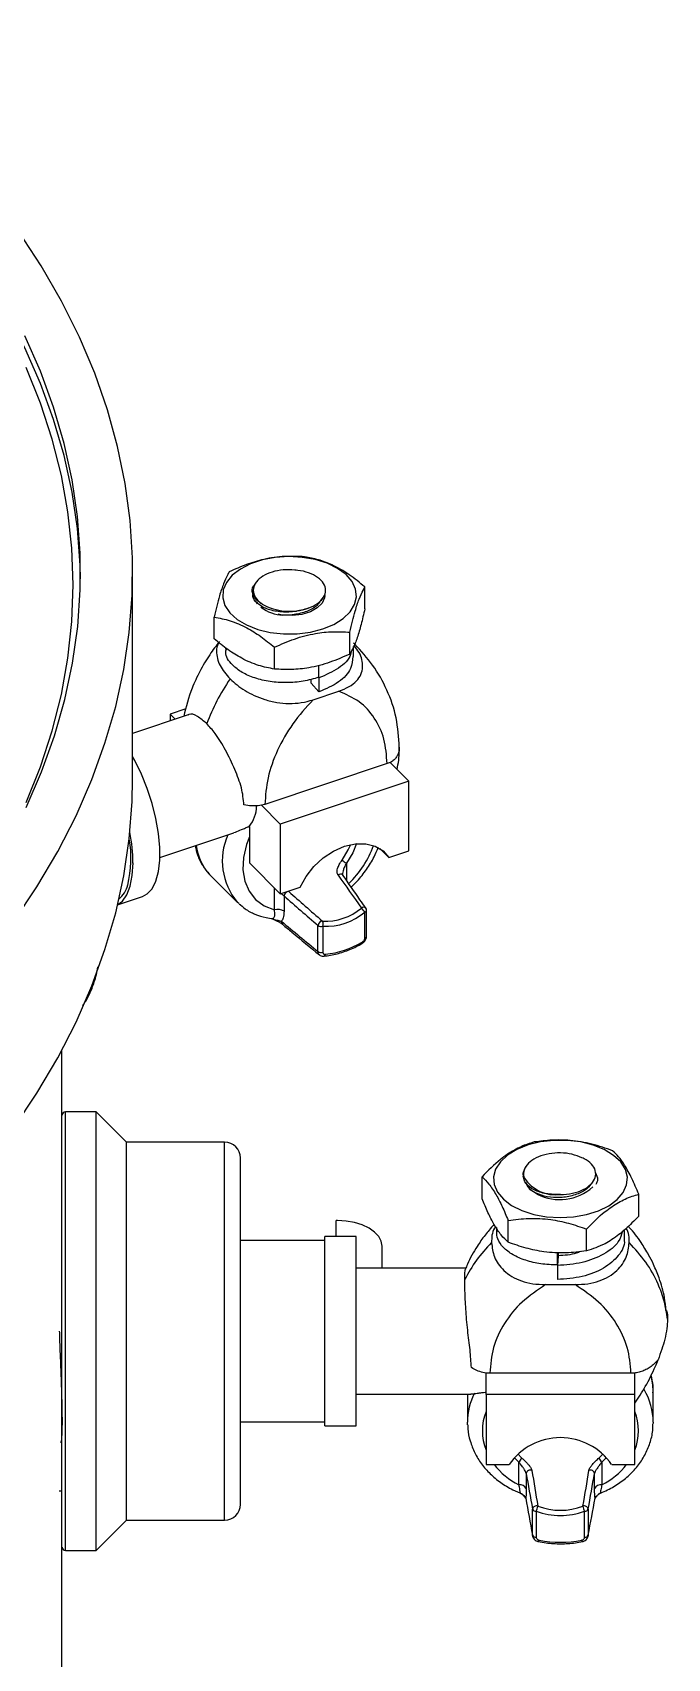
# Model space of a CAD drawing. Header units: millimetres. Extents: x 0 to 6631, y 0 to 4689.
# Drawn here: x 4763.7 to 4849.2, y 2030.3 to 2249.2 of the extents above; entities that cross this region are included whole.
import ezdxf

# ---------------------------------------------------------------- set-up
doc = ezdxf.new("R2010")
doc.units = ezdxf.units.MM
doc.header["$LTSCALE"] = 13
doc.layers.add('几何体', color=7, linetype='Continuous')

msp = doc.modelspace()

# ---------------------------------------------------------------- linework, layer by layer
at = {"layer": '几何体'}
for p, q in [((4777.17, 2148.7), (4777.17, 2176.46)), ((4793.3, 2174), (4793.3, 2173.67)), ((4793.75, 2175.12), (4793.58, 2174.87)), ((4808.45, 2171.61), (4808.45, 2174.55)), ((4788.16, 2167.56), (4788.16, 2170.49)), ((4796.27, 2163.5), (4796.27, 2166.43)), ((4806.42, 2165.52), (4806.42, 2168.46)), ((4807.09, 2166.83), (4806.92, 2166.97)), ((4806.92, 2165.19), (4806.92, 2166.55)), ((4789.69, 2166.36), (4789.69, 2166.17)), ((4801.2, 2161.61), (4801.2, 2162.13)), ((4802.19, 2162.37), (4802.25, 2162.3)), ((4802.25, 2162.39), (4802.25, 2164.03)), ((4802.25, 2162.3), (4802.25, 2160.43)), ((4802.25, 2160.43), (4801.2, 2161.61)), ((4801.48, 2159.37), (4804.93, 2160.52)), ((4784.35, 2158.14), (4782.24, 2157.44)), ((4784.65, 2157.33), (4777.17, 2154.84)), ((4782.24, 2157.44), (4782.24, 2156.53)), ((4782.24, 2157.44), (4782.92, 2156.76)), ((4813.07, 2152.51), (4813.07, 2152.95)), ((4811.43, 2150.77), (4794.98, 2145.28)), ((4811.84, 2150.94), (4811.43, 2150.77)), ((4814.36, 2148.41), (4811.84, 2150.94)), ((4814.36, 2148.41), (4797.04, 2142.64)), ((4814.36, 2139.02), (4814.36, 2148.41)), ((4794.98, 2145.28), (4794.52, 2145.16)), ((4797.04, 2142.64), (4794.52, 2145.16)), ((4792.89, 2142.32), (4792.89, 2137.4)), ((4797.04, 2142.64), (4797.04, 2133.25)), ((4780.86, 2138.15), (4790.79, 2141.46)), ((4790.78, 2141.49), (4791.02, 2141.55)), ((4811.68, 2138.13), (4810.46, 2139.35)), ((4811.68, 2138.13), (4814.36, 2139.02)), ((4797.04, 2133.25), (4792.89, 2137.4)), ((4805.95, 2137.37), (4805.95, 2135.11)), ((4787.66, 2135.71), (4791.26, 2132.11)), ((4796.26, 2131.08), (4796.26, 2134.03)), ((4797.04, 2133.25), (4799.73, 2134.14)), ((4775.16, 2131.77), (4778.52, 2132.89)), ((4791.46, 2131.93), (4791.26, 2132.11)), ((4797.56, 2132.95), (4797.56, 2130.92)), ((4795.84, 2129.93), (4795.85, 2129.94)), ((4808.42, 2127.27), (4808.42, 2130.78)), ((4808.67, 2127.52), (4808.67, 2131.03)), ((4802.13, 2125.47), (4802.13, 2128.98)), ((4802.79, 2128.9), (4802.79, 2125.4)), ((4767.67, 2098.11), (4767.67, 2112.25)), ((4772.28, 2103.9), (4768.16, 2103.9)), ((4768.16, 2049.68), (4768.16, 2103.9)), ((4776.35, 2099.82), (4772.28, 2103.9)), ((4772.28, 2049.68), (4772.28, 2103.9)), ((4789.56, 2099.82), (4776.35, 2099.82)), ((4776.35, 2053.09), (4776.35, 2099.82)), ((4789.56, 2053.09), (4789.56, 2099.82)), ((4767.67, 2050.06), (4767.67, 2098.11)), ((4791.68, 2054.87), (4791.68, 2097.7)), ((4830.13, 2096.61), (4830.04, 2096.47)), ((4824.21, 2092.22), (4824.21, 2095.16)), ((4829.76, 2095.69), (4829.76, 2095.26)), ((4838.99, 2094.27), (4839.17, 2094.53)), ((4845.3, 2089.88), (4845.3, 2092.81)), ((4804.56, 2087.14), (4804.56, 2089.27)), ((4804.76, 2089.27), (4804.56, 2089.27)), ((4826.14, 2088.32), (4826.14, 2087.79)), ((4827.72, 2086.36), (4827.72, 2089.3)), ((4838.27, 2085.19), (4838.27, 2088.13)), ((4843.37, 2086.82), (4843.37, 2088.05)), ((4803.06, 2086.59), (4791.68, 2086.59)), ((4807.26, 2087.14), (4803.06, 2087.14)), ((4803.06, 2067.03), (4803.06, 2087.14)), ((4807.26, 2061.64), (4807.26, 2087.14)), ((4810.76, 2082.89), (4810.76, 2085.81)), ((4834.35, 2083.3), (4834.35, 2084.99)), ((4834.46, 2084.63), (4834.35, 2083.3)), ((4834.46, 2084.55), (4834.35, 2083.22)), ((4834.35, 2083.22), (4834.35, 2081.34)), ((4834.46, 2084.98), (4834.46, 2084.63)), ((4822.04, 2082.89), (4807.26, 2082.89)), ((4832.76, 2080.65), (4836.75, 2080.65)), ((4849.17, 2076.02), (4849.17, 2075.95)), ((4825.26, 2068.73), (4824.76, 2068.76)), ((4824.76, 2065.85), (4824.76, 2068.76)), ((4844.26, 2068.73), (4825.26, 2068.73)), ((4844.76, 2068.76), (4844.26, 2068.73)), ((4844.76, 2065.85), (4844.76, 2068.76)), ((4803.06, 2061.64), (4803.06, 2067.03)), ((4807.26, 2065.89), (4822.7, 2065.89)), ((4822.26, 2065.89), (4822.26, 2062.14)), ((4822.7, 2065.96), (4823.11, 2065.94)), ((4844.76, 2065.85), (4824.76, 2065.85)), ((4824.76, 2065.85), (4824.76, 2056.46)), ((4844.76, 2056.46), (4844.76, 2065.85)), ((4847.26, 2062.14), (4847.26, 2066.29)), ((4791.68, 2062.2), (4803.06, 2062.2)), ((4803.06, 2061.64), (4807.26, 2061.64)), ((4822.26, 2061.79), (4822.26, 2062.14)), ((4847.26, 2062.14), (4847.25, 2061.96)), ((4829.16, 2056.78), (4828.55, 2057.4)), ((4829.01, 2057.86), (4829.53, 2057.35)), ((4839.98, 2057.35), (4840.5, 2057.86)), ((4840.96, 2057.4), (4840.35, 2056.78)), ((4791.68, 2051.08), (4791.68, 2054.87)), ((4824.76, 2056.46), (4827.86, 2056.46)), ((4829.16, 2053.73), (4829.16, 2056.78)), ((4830.15, 2055.25), (4830.15, 2053.21)), ((4839.36, 2053.21), (4839.36, 2055.25)), ((4840.35, 2056.78), (4840.35, 2053.73)), ((4841.66, 2056.46), (4844.76, 2056.46)), ((4767.29, 2052.9), (4767.67, 2052.92)), ((4776.35, 2048.96), (4776.35, 2053.09)), ((4789.56, 2048.96), (4789.56, 2053.09)), ((4831.01, 2046.93), (4831.01, 2050.44)), ((4838.5, 2050.44), (4838.5, 2046.93)), ((4767.67, 2045.34), (4767.67, 2050.06)), ((4768.16, 2044.88), (4768.16, 2049.68)), ((4772.28, 2044.88), (4772.28, 2049.68)), ((4772.28, 2044.88), (4776.35, 2048.96)), ((4776.35, 2048.96), (4789.56, 2048.96)), ((4831.5, 2050.18), (4831.5, 2046.67)), ((4838.01, 2046.67), (4838.01, 2050.18)), ((4831.03, 2046.8), (4831.01, 2046.93)), ((4838.5, 2046.93), (4838.48, 2046.81)), ((4767.67, 1694.31), (4767.67, 2045.34)), ((4768.16, 2044.88), (4772.28, 2044.88))]:
    msp.add_line(p, q, dxfattribs=at)
at = {"layer": '几何体', "flags": 128}
for points in [[(4770.17, 2175.64), (4770.12, 2177.46), (4769.76, 2182.4), (4769.04, 2187.32), (4767.97, 2192.23), (4766.55, 2197.1), (4764.79, 2201.94), (4762.68, 2206.73), (4760.23, 2211.47), (4757.44, 2216.14), (4754.32, 2220.74), (4750.88, 2225.27), (4747.11, 2229.71), (4743.04, 2234.05), (4738.65, 2238.3), (4733.96, 2242.43), (4728.99, 2246.46), (4725.38, 2249.17)], [(4761.17, 2129.53), (4764.3, 2134.2), (4767.1, 2138.95), (4769.56, 2143.76), (4771.68, 2148.62), (4773.46, 2153.52), (4774.9, 2158.47), (4775.98, 2163.44), (4776.72, 2168.44), (4777.11, 2173.45), (4777.15, 2178.46), (4776.83, 2183.47), (4776.16, 2188.47), (4775.15, 2193.44), (4773.78, 2198.4), (4772.07, 2203.31), (4770.01, 2208.18), (4767.62, 2213), (4764.89, 2217.76), (4761.83, 2222.45)], [(4762.83, 2144.87), (4764.92, 2149.66), (4766.66, 2154.5), (4768.05, 2159.38), (4769.1, 2164.29), (4769.79, 2169.21), (4770.13, 2174.15), (4770.12, 2179.09), (4769.76, 2184.03), (4769.04, 2188.96), (4767.97, 2193.86), (4766.55, 2198.74), (4764.79, 2203.57), (4762.68, 2208.36)], [(4762.85, 2145.56), (4764.78, 2150.36), (4766.36, 2155.2), (4767.59, 2160.08), (4768.47, 2164.98), (4769, 2169.9), (4769.17, 2174.83), (4769, 2179.75), (4768.47, 2184.67), (4767.59, 2189.57), (4766.36, 2194.45), (4764.78, 2199.29), (4762.85, 2204.09)], [(4800.01, 2178.53), (4798.19, 2178.63), (4796.38, 2178.51), (4794.64, 2178.18), (4793.06, 2177.66), (4791.69, 2176.96), (4790.59, 2176.12), (4789.81, 2175.17), (4789.37, 2174.15), (4789.3, 2173.09), (4789.6, 2172.05), (4790.26, 2171.07), (4791.24, 2170.18), (4792.51, 2169.43), (4794.02, 2168.84), (4795.71, 2168.43), (4797.5, 2168.23), (4799.33, 2168.25), (4801.11, 2168.47), (4802.78, 2168.9), (4804.26, 2169.51), (4805.5, 2170.29), (4806.45, 2171.19), (4807.06, 2172.18), (4807.32, 2173.22), (4807.2, 2174.27), (4806.72, 2175.29), (4805.9, 2176.23), (4804.76, 2177.05), (4803.36, 2177.73), (4801.76, 2178.23), (4800.01, 2178.53)], [(4803.05, 2173.42), (4803.02, 2173.09), (4802.69, 2172.37), (4802.03, 2171.72), (4801.1, 2171.2), (4799.96, 2170.85), (4798.7, 2170.69), (4797.4, 2170.73)], [(4778.52, 2132.89), (4779.15, 2133.23), (4779.81, 2133.93), (4780.32, 2134.95), (4780.66, 2136.24), (4780.84, 2137.77), (4780.84, 2139.5), (4780.66, 2141.39), (4780.32, 2143.37), (4779.81, 2145.4), (4779.15, 2147.42), (4778.37, 2149.37), (4777.47, 2151.2), (4777.17, 2151.75)], [(4761.17, 2101.76), (4764.3, 2106.44), (4767.1, 2111.19), (4769.56, 2115.99), (4771.68, 2120.86), (4773.46, 2125.76), (4774.9, 2130.71), (4775.98, 2135.68), (4776.72, 2140.67), (4777.11, 2145.68), (4777.17, 2148.7)], [(4792.89, 2140.9), (4792.51, 2139.88), (4792.1, 2138.15), (4792.02, 2136.49), (4792.28, 2134.95), (4792.85, 2133.59), (4793.73, 2132.47), (4794.88, 2131.62), (4796.26, 2131.08)], [(4799.73, 2134.14), (4800.52, 2135.59), (4801.58, 2136.92), (4802.83, 2138.08), (4804.23, 2139), (4805.7, 2139.65), (4807.17, 2139.98), (4808.57, 2139.99), (4809.83, 2139.67), (4810.88, 2139.04), (4811.68, 2138.13)], [(4805.38, 2137.79), (4806.21, 2139.15), (4806.53, 2139.88)], [(4807.32, 2140), (4806.81, 2138.75), (4805.95, 2137.37)], [(4775.17, 2131.8), (4775.81, 2132.28), (4776.42, 2133.13), (4776.86, 2134.3), (4777.13, 2135.73), (4777.23, 2137.4)], [(4787.53, 2135.85), (4787.57, 2135.8), (4787.66, 2135.71)], [(4808.08, 2126.58), (4808.09, 2126.58), (4808.1, 2126.61), (4808.11, 2126.65), (4808.1, 2126.7), (4808.09, 2126.76)], [(4840.66, 2098.82), (4839.17, 2099.43), (4837.49, 2099.85), (4835.71, 2100.06), (4833.88, 2100.07), (4832.09, 2099.86), (4830.41, 2099.45), (4828.91, 2098.85), (4827.65, 2098.09), (4826.68, 2097.2), (4826.03, 2096.21), (4825.75, 2095.17), (4825.83, 2094.12), (4826.28, 2093.1), (4827.08, 2092.15), (4828.19, 2091.32), (4829.57, 2090.63), (4831.16, 2090.11), (4832.9, 2089.79), (4834.71, 2089.68), (4836.53, 2089.78), (4838.27, 2090.09), (4839.87, 2090.6), (4841.26, 2091.28), (4842.39, 2092.11), (4843.2, 2093.06), (4843.66, 2094.07), (4843.77, 2095.13), (4843.5, 2096.17), (4842.87, 2097.16), (4841.91, 2098.05), (4840.66, 2098.82)], [(4831.65, 2092.81), (4830.79, 2093.37), (4830.27, 2093.99)], [(4810.76, 2085.81), (4810.64, 2086.49), (4810.3, 2087.14), (4809.74, 2087.73), (4809, 2088.26), (4808.09, 2088.69), (4807.05, 2089.01), (4805.93, 2089.21), (4804.76, 2089.27)], [(4847.26, 2066.29), (4847.21, 2067.18), (4846.97, 2068.47)]]:
    msp.add_lwpolyline(points, dxfattribs=at)
at = {"layer": '几何体'}
for centre, radius, start, end in [((4797.84, 2176.48), 5.76, 234.0416, 265.63), ((4798.34, 2179.03), 7.75, 241.2647, 288.5571), ((4789.45, 2145.08), 4.41, 321.2015, 359.5001), ((4762.48, 2137.98), 14.48, 345.8319, 10.5029), ((4754.12, 2137.14), 23.11, 0.6384, 10.8839), ((4797.96, 2137.69), 8.71, 156.2902, 219.8194), ((4792.69, 2140.55), 6.98, 186.3319, 222.3947), ((4796.77, 2144.45), 13.67, 314.1587, 339.9224), ((4805.17, 2135.44), 0.463, 47.1252, 135.812), ((4807.31, 2139.81), 2.8, 226.2957, 240.8141), ((4773.05, 2135.29), 3.57, 309.9326, 346.2128), ((4798.21, 2132.9), 0.65, 90.974, 174.9264), ((4808.27, 2131), 0.44, 45.5626, 130.6062), ((4796.75, 2129.66), 1.5, 57.0849, 109.126), ((4797.73, 2129.51), 0.517, 174.9419, 227.292), ((4802.8, 2128.92), 0.664, 96.3387, 174.984), ((4803.15, 2137.07), 7.5, 266.716, 310.1502), ((4802.19, 2129.19), 0.661, 334.2777, 36.5792), ((4803.25, 2136.91), 8.02, 266.716, 310.1502), ((4805.53, 2128.97), 3.41, 32.0414, 43.9555), ((4808.37, 2131.08), 0.308, 279.9423, 350.0515), ((4808.17, 2131.03), 0.5, 0, 35.0783), ((4802.54, 2129.61), 0.749, 237.0849, 289.126), ((4808.37, 2127.58), 0.308, 279.9423, 350.0515), ((4802.54, 2126.1), 0.749, 237.0849, 289.126), ((4802.85, 2125.12), 0.273, 285.6804, 356.7314), ((4801.63, 2137.86), 12.84, 276.66, 300.2062), ((4768.16, 2103.41), 0.488, 90, 176.6057), ((4789.56, 2097.7), 2.12, 0, 90), ((4834.16, 2097.87), 5.14, 213.5847, 276.6659), ((4834.66, 2098.75), 6.66, 243.0646, 311.9208), ((4830.85, 2062.11), 8.6, 152.779, 179.8291), ((4838.52, 2062.08), 8.73, 0.3595, 30.5812), ((4831.36, 2060.98), 7.11, 158.4146, 201.5854), ((4838.15, 2060.98), 7.11, 338.4146, 21.5854), ((4834.76, 2051.66), 8.4, 34.8193, 145.1807), ((4828.67, 2057.51), 0.876, 304.2656, 349.5617), ((4840.84, 2057.51), 0.876, 190.4383, 235.7344), ((4833.46, 2062.35), 9.64, 217.7158, 243.4879), ((4830.68, 2055.14), 0.54, 63.8589, 168.313), ((4838.83, 2055.14), 0.54, 11.687, 116.1411), ((4836.05, 2062.35), 9.64, 296.5121, 322.2842), ((4829.3, 2052.78), 0.954, 26.7777, 98.5718), ((4840.21, 2052.78), 0.954, 81.4282, 153.2223), ((4789.56, 2051.08), 2.12, 270, 0), ((4831.53, 2050.34), 0.532, 69.3134, 169.5216), ((4831.43, 2050.65), 0.477, 206.7777, 278.5718), ((4830.14, 2050.98), 1.58, 329.3453, 354.6076), ((4834.76, 2058.81), 8.53, 249.142, 290.858), ((4837.98, 2050.34), 0.532, 10.4784, 110.6866), ((4839.37, 2050.98), 1.58, 185.3924, 210.6547), ((4838.08, 2050.65), 0.477, 261.4282, 333.2223), ((4834.76, 2058.71), 9.13, 249.142, 290.858), ((4831.43, 2047.14), 0.477, 206.7777, 278.5718), ((4831.53, 2046.32), 0.363, 316.1689, 352.1068), ((4834.76, 2060.6), 14.61, 258.6781, 281.3219), ((4837.98, 2046.32), 0.362, 187.8531, 223.9212), ((4838.08, 2047.14), 0.477, 261.4282, 333.2223), ((4768.16, 2045.37), 0.488, 183.3943, 270)]:
    msp.add_arc(centre, radius, start, end, dxfattribs=at)
for centre, major_axis, ratio, start_param, end_param in [((4819.99, 2121.07), (-27.91, 36.64), 0.076646, 1.100618, 1.228857), ((4819.59, 2120.9), (40.67, -32.38), 0.093659, 4.21634, 4.344579), ((4819.99, 2121.07), (40.25, -32.48), 0.08746, 4.212369, 4.340608), ((4816.92, 2122.99), (61.54, -48.99), 0.093659, 4.461789, 4.544845), ((4834.26, 2039.15), (-7.51, 39.97), 0.028513, 1.15085, 1.27909), ((4834.76, 2039.18), (-7.03, 39.91), 0.025065, 1.14169, 1.269929), ((4834.76, 2039.18), (7.03, 39.91), 0.025065, 5.013256, 5.141495), ((4835.25, 2039.15), (7.51, 39.97), 0.028513, 5.004096, 5.132335), ((4833.76, 2041.73), (-11.37, 60.48), 0.028513, 1.396299, 1.479355), ((4835.75, 2041.73), (11.37, 60.48), 0.028513, 4.80383, 4.886886)]:
    msp.add_ellipse(centre, major_axis=major_axis, ratio=ratio, start_param=start_param, end_param=end_param, dxfattribs=at)
for points, knots in [([(4800.33, 2178.61), (4799.45, 2178.65), (4797.65, 2178.74), (4794.99, 2178.36), (4792.47, 2177.61), (4790.95, 2176.93), (4790.19, 2176.58)], [0, 0, 0, 0, 0.267276, 0.541818, 0.768445, 1, 1, 1, 1]), ([(4808.45, 2174.55), (4807.74, 2175.12), (4806.3, 2176.29), (4804.18, 2177.51), (4802.16, 2178.27), (4800.95, 2178.49), (4800.33, 2178.61)], [0, 0, 0, 0, 0.267276, 0.541818, 0.768445, 1, 1, 1, 1]), ([(4790.19, 2176.58), (4790.1, 2176.43), (4789.85, 2176.01), (4789.41, 2175.02), (4788.8, 2173.21), (4788.39, 2171.49), (4788.16, 2170.49)], [0, 0, 0, 0, 0.1315465, 0.3836465, 0.6435586, 1, 1, 1, 1]), ([(4799.01, 2176.82), (4798.49, 2176.85), (4797.44, 2176.9), (4795.92, 2176.6), (4794.65, 2176.04), (4793.75, 2175.26), (4793.34, 2174.34), (4793.48, 2173.39), (4794.01, 2172.68), (4794.48, 2172.34), (4794.61, 2172.24)], [0, 0, 0, 0, 0.132095, 0.264168, 0.396922, 0.532469, 0.668255, 0.806625, 0.945503, 1, 1, 1, 1]), ([(4800.8, 2171.69), (4801.25, 2171.88), (4802.14, 2172.27), (4802.95, 2173.14), (4803.24, 2174.1), (4802.96, 2175.05), (4802.15, 2175.87), (4800.92, 2176.49), (4799.79, 2176.75), (4799.14, 2176.81), (4799.01, 2176.82)], [0, 0, 0, 0, 0.1408, 0.281601, 0.422095, 0.560119, 0.697396, 0.832652, 0.966706, 1, 1, 1, 1]), ([(4794.61, 2172.24), (4794.39, 2172.38), (4793.75, 2172.79), (4793.26, 2173.64), (4793.22, 2174.44), (4793.58, 2174.8), (4793.64, 2174.86)], [0, 0, 0, 0, 0.202549, 0.565871, 0.931657, 1, 1, 1, 1]), ([(4800.8, 2171.69), (4800.2, 2171.5), (4798.99, 2171.14), (4796.97, 2171.14), (4795.17, 2171.54), (4793.89, 2172.31), (4793.27, 2173.09), (4793.37, 2173.55), (4793.39, 2173.66)], [0, 0, 0, 0, 0.187824, 0.374605, 0.563005, 0.750136, 0.937266, 1, 1, 1, 1]), ([(4802.55, 2172.69), (4802.61, 2172.78), (4802.7, 2172.91), (4802.78, 2173.04), (4802.81, 2173.08)], [0, 0, 0, 0, 0.688077, 1, 1, 1, 1]), ([(4806.42, 2168.46), (4806.66, 2169.46), (4807.06, 2171.15), (4807.67, 2172.98), (4808.11, 2173.97), (4808.36, 2174.4), (4808.45, 2174.55)], [0, 0, 0, 0, 0.356439, 0.6081286, 0.8684544, 1, 1, 1, 1]), ([(4793.58, 2172.79), (4793.64, 2172.71), (4793.76, 2172.53), (4793.88, 2172.35), (4793.94, 2172.26)], [0, 0, 0, 0, 0.500002, 1, 1, 1, 1]), ([(4802.48, 2172.71), (4802.33, 2172.49), (4801.95, 2171.9), (4800.65, 2171.2), (4798.94, 2170.78), (4797.53, 2170.69), (4796.88, 2170.85), (4796.77, 2170.88)], [0, 0, 0, 0, 0.167444, 0.42717, 0.686896, 0.945177, 1, 1, 1, 1]), ([(4808.45, 2171.61), (4808.36, 2171.24), (4808.11, 2170.15), (4807.67, 2168.5), (4807.07, 2166.7), (4806.66, 2165.96), (4806.42, 2165.52)], [0, 0, 0, 0, 0.131547, 0.383647, 0.643559, 1, 1, 1, 1]), ([(4788.16, 2170.49), (4788.86, 2170.36), (4790.3, 2170.08), (4792.43, 2169.17), (4794.45, 2167.92), (4795.66, 2166.93), (4796.27, 2166.43)], [0, 0, 0, 0, 0.267276, 0.541818, 0.768445, 1, 1, 1, 1]), ([(4788.86, 2167.22), (4788.42, 2166.63), (4787.43, 2165.34), (4786.21, 2163.21), (4784.88, 2160.45), (4784.37, 2158.41), (4784.05, 2157.13)], [0, 0, 0, 0, 0.1909215, 0.4202605, 0.6390126, 1, 1, 1, 1]), ([(4796.27, 2163.5), (4795.56, 2163.63), (4794.13, 2163.91), (4792, 2164.82), (4789.98, 2166.07), (4788.77, 2167.06), (4788.16, 2167.56)], [0, 0, 0, 0, 0.267276, 0.541818, 0.768445, 1, 1, 1, 1]), ([(4788.8, 2167.05), (4788.77, 2167.01), (4788.52, 2166.65), (4788.41, 2165.59), (4788.77, 2163.94), (4789.78, 2162.77), (4790.29, 2162.18)], [0, 0, 0, 0, 0.028431, 0.228583, 0.613298, 1, 1, 1, 1]), ([(4796.27, 2166.43), (4797.16, 2166.83), (4798.96, 2167.63), (4801.62, 2168.32), (4804.14, 2168.58), (4805.65, 2168.5), (4806.42, 2168.46)], [0, 0, 0, 0, 0.267276, 0.541818, 0.768445, 1, 1, 1, 1]), ([(4804.93, 2160.52), (4805.41, 2160.71), (4806.36, 2161.08), (4807.36, 2161.87), (4807.98, 2162.79), (4808.24, 2164.09), (4807.96, 2165.45), (4807.22, 2166.34), (4806.97, 2166.65)], [0, 0, 0, 0, 0.144952, 0.284538, 0.421845, 0.569272, 0.852711, 1, 1, 1, 1]), ([(4813.07, 2152.97), (4812.98, 2154.3), (4812.82, 2156.95), (4811.51, 2160.69), (4809.64, 2164.06), (4807.93, 2165.93), (4807.09, 2166.84)], [0, 0, 0, 0, 0.257612, 0.513089, 0.762328, 1, 1, 1, 1]), ([(4802.25, 2162.39), (4801.56, 2162.19), (4800.17, 2161.8), (4797.89, 2161.62), (4795.65, 2161.77), (4793.6, 2162.25), (4791.85, 2163.02), (4790.39, 2164.17), (4789.57, 2165.3), (4789.76, 2166.03), (4789.8, 2166.16)], [0, 0, 0, 0, 0.127845, 0.256572, 0.383678, 0.512582, 0.639936, 0.768308, 0.959291, 1, 1, 1, 1]), ([(4806.42, 2165.52), (4805.53, 2165.13), (4803.74, 2164.33), (4801.07, 2163.64), (4798.56, 2163.38), (4797.04, 2163.46), (4796.27, 2163.5)], [0, 0, 0, 0, 0.267276, 0.541818, 0.768445, 1, 1, 1, 1]), ([(4806.58, 2165.86), (4806.56, 2165.72), (4806.45, 2164.9), (4805.01, 2163.53), (4803.17, 2162.71), (4802.25, 2162.3)], [0, 0, 0, 0, 0.090652, 0.544064, 1, 1, 1, 1]), ([(4806.81, 2165.2), (4806.77, 2164.65), (4806.69, 2163.41), (4805.06, 2161.64), (4803.19, 2160.83), (4802.25, 2160.43)], [0, 0, 0, 0, 0.283893, 0.640952, 1, 1, 1, 1]), ([(4790.29, 2162.18), (4789.66, 2161.19), (4788.41, 2159.23), (4787.58, 2157.18), (4787.16, 2156.15)], [0, 0, 0, 0, 0.500003, 1, 1, 1, 1]), ([(4790.29, 2162.18), (4790.91, 2161.63), (4792.17, 2160.54), (4794.45, 2159.5), (4796.55, 2158.98), (4798.23, 2158.83), (4799.93, 2158.93), (4800.96, 2159.22), (4801.48, 2159.37)], [0, 0, 0, 0, 0.249267, 0.498915, 0.628714, 0.74965, 0.872448, 1, 1, 1, 1]), ([(4811.43, 2150.77), (4811.35, 2151.9), (4811.18, 2154.17), (4809.82, 2156.99), (4807.79, 2159.26), (4805.88, 2160.1), (4804.93, 2160.52)], [0, 0, 0, 0, 0.249999, 0.5, 0.750001, 1, 1, 1, 1]), ([(4801.48, 2159.37), (4800.52, 2158.31), (4798.62, 2156.2), (4796.58, 2152.58), (4795.23, 2148.85), (4795.06, 2146.47), (4794.98, 2145.28)], [0, 0, 0, 0, 0.249999, 0.5, 0.750001, 1, 1, 1, 1]), ([(4787.16, 2156.15), (4786.74, 2156.51), (4785.86, 2157.26), (4784.97, 2157.56), (4784.7, 2157.31), (4784.66, 2157.28)], [0, 0, 0, 0, 0.445107, 0.935745, 1, 1, 1, 1]), ([(4792.17, 2145.22), (4792.09, 2145.97), (4791.93, 2147.49), (4790.94, 2150.05), (4789.72, 2152.61), (4788.39, 2154.78), (4787.54, 2155.73), (4787.16, 2156.15)], [0, 0, 0, 0, 0.199828, 0.401922, 0.618692, 0.832327, 1, 1, 1, 1]), ([(4813.06, 2152.97), (4813.06, 2152.9), (4813.08, 2152.64), (4812.99, 2152.24), (4812.79, 2151.77), (4812.48, 2151.37), (4812.14, 2151.1), (4811.9, 2150.97), (4811.84, 2150.94)], [0, 0, 0, 0, 0.095476, 0.34949, 0.553344, 0.739988, 0.94048, 1, 1, 1, 1]), ([(4812.78, 2149.99), (4812.94, 2150.83), (4813.1, 2151.68), (4813.07, 2152.49), (4813.07, 2152.51)], [0, 0, 0, 0, 0.979385, 1, 1, 1, 1]), ([(4794.52, 2145.16), (4794.38, 2145.14), (4793.94, 2145.07), (4793.13, 2145.06), (4792.5, 2145.16), (4792.17, 2145.22)], [0, 0, 0, 0, 0.182488, 0.571881, 1, 1, 1, 1]), ([(4791.02, 2141.55), (4791.29, 2141.65), (4791.7, 2141.82), (4792.32, 2142.1), (4792.69, 2142.25), (4792.86, 2142.31), (4792.89, 2142.32)], [0, 0, 0, 0, 0.4676769, 0.7301244, 0.9457898, 1, 1, 1, 1]), ([(4785.61, 2139.73), (4785.7, 2139.31), (4785.9, 2138.35), (4786.54, 2137.03), (4787.2, 2136.25), (4787.52, 2135.87)], [0, 0, 0, 0, 0.290643, 0.656454, 1, 1, 1, 1]), ([(4806.6, 2134.16), (4806.88, 2134.43), (4807.64, 2135.15), (4808.68, 2136.52), (4809.65, 2138.06), (4810.08, 2139.1), (4810.26, 2139.54)], [0, 0, 0, 0, 0.1716482, 0.4711237, 0.7712681, 1, 1, 1, 1]), ([(4804.84, 2135.76), (4804.82, 2135.8), (4804.73, 2135.93), (4804.68, 2136.24), (4804.76, 2136.7), (4805, 2137.24), (4805.24, 2137.59), (4805.38, 2137.79)], [0, 0, 0, 0, 0.070193, 0.27645, 0.477116, 0.713047, 1, 1, 1, 1]), ([(4805.95, 2137.37), (4805.85, 2137.18), (4805.68, 2136.85), (4805.51, 2136.38), (4805.44, 2136.09), (4805.45, 2135.97), (4805.45, 2135.97)], [0, 0, 0, 0, 0.418828, 0.739325, 0.988029, 1, 1, 1, 1]), ([(4805.49, 2135.79), (4805.47, 2135.8), (4805.45, 2135.83), (4805.45, 2135.94), (4805.46, 2135.97)], [0, 0, 0, 0, 0.692492, 1, 1, 1, 1]), ([(4808.58, 2131.32), (4808.31, 2131.7), (4807.28, 2133.17), (4806.25, 2134.66), (4805.49, 2135.78)], [0, 0, 0, 0, 0.256448, 1, 1, 1, 1]), ([(4791.51, 2131.92), (4791.77, 2131.69), (4792.4, 2131.11), (4793.63, 2130.48), (4794.91, 2130.07), (4795.74, 2129.95), (4796.05, 2129.91)], [0, 0, 0, 0, 0.2117839, 0.5155122, 0.820697, 1, 1, 1, 1]), ([(4797.56, 2132.95), (4797.5, 2133.01), (4797.38, 2133.12), (4797.23, 2133.24), (4797.17, 2133.29)], [0, 0, 0, 0, 0.557056, 1, 1, 1, 1]), ([(4795.85, 2129.94), (4795.87, 2129.93), (4796.14, 2129.83), (4796.62, 2129.61), (4797.13, 2129.33), (4797.3, 2129.18), (4797.37, 2129.13)], [0, 0, 0, 0, 0.036204, 0.454015, 0.80508, 1, 1, 1, 1]), ([(4795.86, 2129.95), (4795.93, 2129.92), (4796.22, 2129.79), (4796.72, 2129.7), (4797.06, 2129.6), (4797.21, 2129.55)], [0, 0, 0, 0, 0.144615, 0.59492, 1, 1, 1, 1]), ([(4795.87, 2129.94), (4795.87, 2129.93), (4795.99, 2129.89), (4796.09, 2129.95), (4796.25, 2130.09), (4796.31, 2130.26), (4796.34, 2130.62), (4796.3, 2130.85), (4796.26, 2131.08)], [0, 0, 0, 0, 0.010071, 0.246196, 0.29228, 0.628052, 0.636665, 1, 1, 1, 1]), ([(4797.56, 2130.92), (4797.54, 2130.59), (4797.51, 2130.03), (4797.3, 2129.69), (4797.21, 2129.55)], [0, 0, 0, 0, 0.586964, 1, 1, 1, 1]), ([(4797.38, 2129.13), (4797.79, 2128.78), (4799.44, 2127.41), (4801.08, 2126.05), (4802.32, 2125.03)], [0, 0, 0, 0, 0.250223, 1, 1, 1, 1]), ([(4808.08, 2126.59), (4808.13, 2126.62), (4808.3, 2126.71), (4808.51, 2126.96), (4808.66, 2127.26), (4808.66, 2127.45), (4808.66, 2127.52)], [0, 0, 0, 0, 0.158539, 0.489076, 0.804295, 1, 1, 1, 1]), ([(4808.09, 2126.76), (4808.13, 2126.8), (4808.23, 2126.86), (4808.34, 2126.99), (4808.41, 2127.14), (4808.42, 2127.23), (4808.42, 2127.27)], [0, 0, 0, 0, 0.25538, 0.510786, 0.765429, 1, 1, 1, 1]), ([(4802.32, 2125.04), (4802.32, 2125.04), (4802.24, 2125.07), (4802.16, 2125.22), (4802.14, 2125.39), (4802.13, 2125.47)], [0, 0, 0, 0, 0.015184, 0.507189, 1, 1, 1, 1]), ([(4802.33, 2125.04), (4802.36, 2125.01), (4802.45, 2124.92), (4802.67, 2124.85), (4802.84, 2124.86), (4802.92, 2124.87)], [0, 0, 0, 0, 0.178443, 0.634288, 1, 1, 1, 1]), ([(4802.79, 2125.4), (4802.79, 2125.35), (4802.8, 2125.26), (4802.88, 2125.17), (4802.98, 2125.11), (4803.07, 2125.11), (4803.12, 2125.11)], [0, 0, 0, 0, 0.252044, 0.504046, 0.757121, 1, 1, 1, 1]), ([(4802.92, 2124.86), (4803.22, 2124.9), (4804.09, 2125.01), (4805.56, 2125.4), (4806.99, 2125.98), (4807.82, 2126.43), (4808.08, 2126.58)], [0, 0, 0, 0, 0.176643, 0.508776, 0.841374, 1, 1, 1, 1]), ([(4770.46, 2118.24), (4770.5, 2118.29), (4770.87, 2118.72), (4771.41, 2119.76), (4771.95, 2121.11), (4772.31, 2122.35), (4772.44, 2123.06), (4772.5, 2123.41)], [0, 0, 0, 0, 0.036444, 0.338826, 0.654054, 0.82865, 1, 1, 1, 1]), ([(4831.24, 2099.85), (4830.94, 2099.76), (4830.07, 2099.5), (4828.55, 2098.83), (4826.46, 2097.43), (4825.03, 2095.99), (4824.21, 2095.16)], [0, 0, 0, 0, 0.131547, 0.383647, 0.643559, 1, 1, 1, 1]), ([(4841.79, 2098.67), (4840.87, 2098.99), (4839, 2099.64), (4836.23, 2100.11), (4833.62, 2100.15), (4832.04, 2099.95), (4831.24, 2099.85)], [0, 0, 0, 0, 0.267276, 0.541818, 0.768445, 1, 1, 1, 1]), ([(4845.3, 2092.81), (4844.99, 2093.54), (4844.37, 2095.03), (4843.45, 2096.72), (4842.58, 2097.93), (4842.05, 2098.42), (4841.79, 2098.67)], [0, 0, 0, 0, 0.267276, 0.541818, 0.768445, 1, 1, 1, 1]), ([(4829.87, 2095.03), (4829.81, 2095.22), (4829.66, 2095.7), (4829.92, 2096.18), (4830.08, 2096.47)], [0, 0, 0, 0, 0.391558, 1, 1, 1, 1]), ([(4837.65, 2097.73), (4837.22, 2097.9), (4836.36, 2098.25), (4834.78, 2098.43), (4833.19, 2098.31), (4831.74, 2097.89), (4830.59, 2097.22), (4829.89, 2096.35), (4829.73, 2095.59), (4829.84, 2095.15), (4829.87, 2095.03)], [0, 0, 0, 0, 0.132095, 0.264168, 0.396922, 0.532469, 0.668255, 0.806625, 0.945503, 1, 1, 1, 1]), ([(4834.76, 2092.77), (4835.31, 2092.81), (4836.42, 2092.89), (4837.87, 2093.41), (4838.95, 2094.15), (4839.53, 2095.05), (4839.55, 2096), (4839.02, 2096.89), (4838.27, 2097.45), (4837.75, 2097.68), (4837.65, 2097.73)], [0, 0, 0, 0, 0.1408, 0.281601, 0.422095, 0.560119, 0.697396, 0.832652, 0.966706, 1, 1, 1, 1]), ([(4824.21, 2095.16), (4824.52, 2094.87), (4825.14, 2094.27), (4826.06, 2092.89), (4826.93, 2091.19), (4827.46, 2089.94), (4827.72, 2089.3)], [0, 0, 0, 0, 0.267276, 0.541818, 0.768445, 1, 1, 1, 1]), ([(4834.76, 2092.77), (4834.1, 2092.78), (4832.79, 2092.8), (4831.14, 2093.37), (4829.98, 2094.22), (4829.83, 2094.92), (4829.76, 2095.26)], [0, 0, 0, 0, 0.250387, 0.499383, 0.750538, 1, 1, 1, 1]), ([(4830.04, 2094.38), (4830.1, 2094.29), (4830.22, 2094.11), (4830.34, 2093.94), (4830.4, 2093.85)], [0, 0, 0, 0, 0.5000026, 1, 1, 1, 1]), ([(4838.99, 2094.28), (4838.7, 2093.95), (4838.12, 2093.28), (4836.56, 2092.61), (4834.76, 2092.3), (4832.93, 2092.41), (4831.45, 2092.92), (4830.58, 2093.45), (4830.46, 2093.81), (4830.44, 2093.85)], [0, 0, 0, 0, 0.159429, 0.32265, 0.486784, 0.650918, 0.81414, 0.978778, 1, 1, 1, 1]), ([(4839.48, 2095.68), (4839.62, 2095.39), (4839.88, 2094.87), (4839.64, 2094.35), (4839.53, 2094.11)], [0, 0, 0, 0, 0.551321, 1, 1, 1, 1]), ([(4827.72, 2086.36), (4827.42, 2086.66), (4826.79, 2087.25), (4825.87, 2088.63), (4825, 2090.33), (4824.48, 2091.59), (4824.21, 2092.22)], [0, 0, 0, 0, 0.267276, 0.541818, 0.768445, 1, 1, 1, 1]), ([(4838.27, 2088.13), (4839.09, 2088.96), (4840.5, 2090.38), (4842.59, 2091.78), (4844.11, 2092.47), (4845, 2092.73), (4845.3, 2092.81)], [0, 0, 0, 0, 0.356439, 0.608129, 0.868454, 1, 1, 1, 1]), ([(4845.3, 2089.88), (4845, 2089.56), (4844.12, 2088.65), (4842.61, 2087.3), (4840.52, 2085.92), (4839.09, 2085.46), (4838.27, 2085.19)], [0, 0, 0, 0, 0.131547, 0.383647, 0.643559, 1, 1, 1, 1]), ([(4825.84, 2088.76), (4825.84, 2088.75), (4825.59, 2088.51), (4825.19, 2088.03), (4824.4, 2087.06), (4823.36, 2085.56), (4822.47, 2084.03), (4822.06, 2082.96), (4821.98, 2082.75)], [0, 0, 0, 0, 0.003035, 0.14487, 0.262047, 0.518713, 0.903364, 1, 1, 1, 1]), ([(4826.04, 2088.46), (4825.99, 2088.39), (4825.5, 2087.72), (4825.5, 2086.98), (4825.5, 2086.31)], [0, 0, 0, 0, 0.0995443, 1, 1, 1, 1]), ([(4834.35, 2083.3), (4833.6, 2083.33), (4832.1, 2083.38), (4830.05, 2083.88), (4828.3, 2084.64), (4827.02, 2085.64), (4826.25, 2086.72), (4826.2, 2087.46), (4826.18, 2087.79)], [0, 0, 0, 0, 0.171705, 0.344593, 0.515306, 0.688433, 0.859477, 1, 1, 1, 1]), ([(4827.72, 2089.3), (4828.65, 2089.42), (4830.51, 2089.65), (4833.28, 2089.5), (4835.9, 2088.96), (4837.47, 2088.41), (4838.27, 2088.13)], [0, 0, 0, 0, 0.267276, 0.541818, 0.768445, 1, 1, 1, 1]), ([(4843.11, 2087.81), (4842.97, 2087.35), (4842.64, 2086.19), (4840.67, 2084.67), (4837.75, 2083.48), (4835.48, 2083.31), (4834.35, 2083.22)], [0, 0, 0, 0, 0.1853438, 0.4579513, 0.7282232, 1, 1, 1, 1]), ([(4844.01, 2086.31), (4844.02, 2086.98), (4844.03, 2087.65), (4843.61, 2088.25), (4843.61, 2088.26)], [0, 0, 0, 0, 0.9945002, 1, 1, 1, 1]), ([(4848.97, 2077.15), (4848.92, 2077.74), (4848.79, 2079.22), (4848.15, 2081.31), (4847.39, 2083.21), (4846.57, 2084.83), (4845.51, 2086.5), (4844.6, 2087.8), (4843.93, 2088.45), (4843.88, 2088.5)], [0, 0, 0, 0, 0.1419631, 0.3607374, 0.5165578, 0.6290009, 0.7819315, 0.9843543, 1, 1, 1, 1]), ([(4825.5, 2086.31), (4824.78, 2085.54), (4823.34, 2083.99), (4822.37, 2082.22), (4821.89, 2081.33)], [0, 0, 0, 0, 0.500003, 1, 1, 1, 1]), ([(4825.5, 2086.31), (4825.57, 2085.66), (4825.72, 2084.36), (4826.79, 2082.8), (4828.15, 2081.74), (4829.48, 2081.12), (4831.05, 2080.72), (4832.18, 2080.68), (4832.76, 2080.65)], [0, 0, 0, 0, 0.249267, 0.498915, 0.628714, 0.74965, 0.872448, 1, 1, 1, 1]), ([(4838.27, 2085.19), (4837.35, 2085.07), (4835.48, 2084.84), (4832.71, 2084.99), (4830.1, 2085.53), (4828.52, 2086.08), (4827.72, 2086.36)], [0, 0, 0, 0, 0.267276, 0.541818, 0.768445, 1, 1, 1, 1]), ([(4843.33, 2086.82), (4843.34, 2086.74), (4843.47, 2085.97), (4842.7, 2084.5), (4840.72, 2082.79), (4837.74, 2081.6), (4835.48, 2081.43), (4834.35, 2081.34)], [0, 0, 0, 0, 0.030082, 0.272042, 0.515638, 0.757147, 1, 1, 1, 1]), ([(4836.75, 2080.65), (4837.33, 2080.68), (4838.46, 2080.72), (4840.03, 2081.12), (4841.35, 2081.74), (4842.72, 2082.79), (4843.79, 2084.35), (4843.94, 2085.66), (4844.01, 2086.31)], [0, 0, 0, 0, 0.127417, 0.250118, 0.370814, 0.500407, 0.749559, 1, 1, 1, 1]), ([(4849.17, 2076.02), (4849.05, 2076.82), (4848.8, 2078.42), (4847.86, 2081), (4846.38, 2083.72), (4844.8, 2085.45), (4844.01, 2086.31)], [0, 0, 0, 0, 0.2138674, 0.4277366, 0.7138671, 1, 1, 1, 1]), ([(4837.47, 2085.11), (4837.28, 2085.03), (4836.4, 2084.65), (4835.31, 2084.59), (4834.46, 2084.55)], [0, 0, 0, 0, 0.212686, 1, 1, 1, 1]), ([(4821.89, 2081.33), (4821.89, 2081.79), (4821.9, 2082.57), (4821.97, 2082.69), (4822, 2082.74)], [0, 0, 0, 0, 0.593435, 1, 1, 1, 1]), ([(4822.77, 2069.48), (4822.72, 2070.26), (4822.64, 2071.82), (4822.24, 2074.59), (4822.01, 2077.38), (4821.9, 2079.76), (4821.89, 2080.85), (4821.89, 2081.33)], [0, 0, 0, 0, 0.199828, 0.401922, 0.618692, 0.832327, 1, 1, 1, 1]), ([(4832.76, 2080.65), (4831.66, 2079.91), (4829.46, 2078.43), (4827.11, 2075.49), (4825.55, 2072.22), (4825.35, 2069.89), (4825.26, 2068.73)], [0, 0, 0, 0, 0.249999, 0.5, 0.750001, 1, 1, 1, 1]), ([(4844.26, 2068.73), (4844.16, 2069.89), (4843.96, 2072.22), (4842.4, 2075.49), (4840.05, 2078.43), (4837.85, 2079.91), (4836.75, 2080.65)], [0, 0, 0, 0, 0.249999, 0.5, 0.750001, 1, 1, 1, 1]), ([(4849.02, 2077.16), (4849.04, 2077.13), (4849.17, 2076.87), (4849.17, 2076.42), (4849.17, 2076.02)], [0, 0, 0, 0, 0.13504, 1, 1, 1, 1]), ([(4849.17, 2075.95), (4849.15, 2075.56), (4849.11, 2074.77), (4848.78, 2073.01), (4848.24, 2071.48), (4847.91, 2070.53)], [0, 0, 0, 0, 0.266654, 0.541385, 1, 1, 1, 1]), ([(4767.31, 2074.4), (4767.32, 2074.1), (4767.35, 2072.98), (4767.43, 2071.02), (4767.52, 2068.61), (4767.6, 2066.34), (4767.65, 2064.33), (4767.68, 2062.58), (4767.67, 2061.18), (4767.63, 2060.15), (4767.57, 2059.51), (4767.52, 2059.43), (4767.49, 2059.39)], [0, 0, 0, 0, 0.037234, 0.143042, 0.251911, 0.357829, 0.466829, 0.572554, 0.681356, 0.786886, 0.895471, 1, 1, 1, 1]), ([(4847.91, 2070.53), (4847.75, 2070.34), (4847.43, 2069.99), (4846.88, 2069.55), (4846.3, 2069.21), (4845.68, 2068.95), (4845.16, 2068.81), (4844.83, 2068.77), (4844.76, 2068.76)], [0, 0, 0, 0, 0.233975, 0.449095, 0.621735, 0.7798, 0.949594, 1, 1, 1, 1]), ([(4844.76, 2064.68), (4845.24, 2065.42), (4846.26, 2066.96), (4847.3, 2069.05), (4847.79, 2070.24), (4847.91, 2070.53)], [0, 0, 0, 0, 0.410682, 0.858247, 1, 1, 1, 1]), ([(4824.76, 2068.76), (4824.61, 2068.78), (4824.17, 2068.85), (4823.46, 2069.08), (4823.01, 2069.34), (4822.77, 2069.48)], [0, 0, 0, 0, 0.182488, 0.571881, 1, 1, 1, 1]), ([(4847.21, 2066.11), (4847.23, 2066.43), (4847.27, 2067.23), (4847.08, 2068.02), (4846.96, 2068.5)], [0, 0, 0, 0, 0.396025, 1, 1, 1, 1]), ([(4823.11, 2065.94), (4823.29, 2065.98), (4823.57, 2066.04), (4824.15, 2066.13), (4824.52, 2066.16), (4824.72, 2066.17), (4824.76, 2066.17)], [0, 0, 0, 0, 0.467677, 0.730124, 0.94579, 1, 1, 1, 1]), ([(4822.3, 2061.77), (4822.29, 2061.6), (4822.28, 2060.87), (4822.58, 2059.6), (4823.19, 2058), (4824.1, 2056.51), (4825.28, 2055.16), (4826.7, 2053.99), (4828.16, 2053.1), (4829.18, 2052.67), (4829.61, 2052.5)], [0, 0, 0, 0, 0.041946, 0.182874, 0.323734, 0.465186, 0.607667, 0.751308, 0.895987, 1, 1, 1, 1]), ([(4839.9, 2052.5), (4840.24, 2052.63), (4841.17, 2053.02), (4842.6, 2053.84), (4844.08, 2055.01), (4845.31, 2056.37), (4846.27, 2057.89), (4846.91, 2059.52), (4847.23, 2060.89), (4847.22, 2061.7), (4847.21, 2061.94)], [0, 0, 0, 0, 0.080153, 0.224931, 0.369777, 0.514089, 0.657449, 0.799511, 0.940179, 1, 1, 1, 1]), ([(4829.53, 2057.35), (4829.64, 2057.25), (4829.9, 2057.02), (4830.28, 2056.64), (4830.61, 2056.26), (4830.84, 2055.92), (4830.89, 2055.72), (4830.92, 2055.62)], [0, 0, 0, 0, 0.1911299, 0.4550454, 0.6403401, 0.8183796, 1, 1, 1, 1]), ([(4838.59, 2055.62), (4838.6, 2055.66), (4838.63, 2055.8), (4838.78, 2056.09), (4839.09, 2056.49), (4839.51, 2056.93), (4839.82, 2057.2), (4839.98, 2057.35)], [0, 0, 0, 0, 0.0701935, 0.2764502, 0.4771158, 0.7130473, 1, 1, 1, 1]), ([(4830.15, 2055.25), (4830.13, 2055.32), (4830.09, 2055.47), (4829.93, 2055.75), (4829.69, 2056.09), (4829.42, 2056.45), (4829.24, 2056.68), (4829.16, 2056.78)], [0, 0, 0, 0, 0.154254, 0.316154, 0.499276, 0.783133, 1, 1, 1, 1]), ([(4840.35, 2056.78), (4840.23, 2056.63), (4840.03, 2056.36), (4839.72, 2055.96), (4839.51, 2055.64), (4839.41, 2055.44), (4839.37, 2055.32), (4839.36, 2055.27), (4839.36, 2055.25)], [0, 0, 0, 0, 0.322413, 0.569131, 0.760582, 0.899161, 0.941211, 1, 1, 1, 1]), ([(4829.37, 2052.61), (4829.38, 2052.61), (4829.39, 2052.6), (4829.37, 2052.71), (4829.35, 2052.87), (4829.27, 2053.24), (4829.22, 2053.49), (4829.16, 2053.73)], [0, 0, 0, 0, 0.167469, 0.218366, 0.589206, 0.598719, 1, 1, 1, 1]), ([(4830.15, 2053.21), (4830.15, 2052.89), (4830.14, 2052.33), (4830.11, 2052.03), (4830.09, 2051.91)], [0, 0, 0, 0, 0.586964, 1, 1, 1, 1]), ([(4839.42, 2051.91), (4839.41, 2052.03), (4839.37, 2052.33), (4839.36, 2052.89), (4839.36, 2053.21)], [0, 0, 0, 0, 0.413036, 1, 1, 1, 1]), ([(4839.82, 2052.37), (4839.83, 2052.39), (4839.91, 2052.48), (4840.04, 2052.54), (4840.14, 2052.59)], [0, 0, 0, 0, 0.234036, 1, 1, 1, 1]), ([(4840.35, 2053.73), (4840.29, 2053.49), (4840.21, 2053.1), (4840.15, 2052.79), (4840.12, 2052.61), (4840.13, 2052.6), (4840.13, 2052.59)], [0, 0, 0, 0, 0.389638, 0.619793, 0.760585, 1, 1, 1, 1]), ([(4829.36, 2052.58), (4829.4, 2052.57), (4829.52, 2052.53), (4829.64, 2052.44), (4829.69, 2052.38), (4829.7, 2052.37)], [0, 0, 0, 0, 0.285578, 0.925742, 1, 1, 1, 1]), ([(4829.7, 2052.38), (4829.78, 2052.3), (4829.96, 2052.12), (4830.04, 2051.98), (4830.09, 2051.91)], [0, 0, 0, 0, 0.444939, 1, 1, 1, 1]), ([(4829.71, 2052.34), (4829.77, 2052.28), (4829.94, 2052.12), (4830.06, 2051.91), (4830.1, 2051.79), (4830.1, 2051.79), (4830.1, 2051.79)], [0, 0, 0, 0, 0.2261753, 0.6264613, 0.9794611, 1, 1, 1, 1]), ([(4839.41, 2051.8), (4839.41, 2051.8), (4839.41, 2051.81), (4839.48, 2051.97), (4839.62, 2052.18), (4839.77, 2052.32), (4839.8, 2052.36)], [0, 0, 0, 0, 0.118439, 0.481262, 0.864792, 1, 1, 1, 1]), ([(4839.42, 2051.91), (4839.47, 2051.98), (4839.55, 2052.12), (4839.73, 2052.3), (4839.81, 2052.38)], [0, 0, 0, 0, 0.552456, 1, 1, 1, 1]), ([(4831.02, 2046.79), (4831.05, 2046.7), (4831.11, 2046.5), (4831.34, 2046.26), (4831.57, 2046.11), (4831.74, 2046.09), (4831.79, 2046.09)], [0, 0, 0, 0, 0.269918, 0.559371, 0.863236, 1, 1, 1, 1]), ([(4831.5, 2046.67), (4831.51, 2046.62), (4831.52, 2046.53), (4831.61, 2046.41), (4831.73, 2046.32), (4831.84, 2046.29), (4831.89, 2046.27)], [0, 0, 0, 0, 0.252044, 0.504046, 0.757121, 1, 1, 1, 1]), ([(4831.79, 2046.07), (4832.13, 2046.01), (4833.12, 2045.83), (4834.81, 2045.74), (4836.45, 2045.84), (4837.41, 2046.01), (4837.72, 2046.07)], [0, 0, 0, 0, 0.176316, 0.508482, 0.840964, 1, 1, 1, 1]), ([(4837.62, 2046.27), (4837.68, 2046.29), (4837.79, 2046.32), (4837.91, 2046.42), (4837.99, 2046.54), (4838, 2046.63), (4838.01, 2046.67)], [0, 0, 0, 0, 0.25538, 0.510786, 0.765429, 1, 1, 1, 1]), ([(4837.72, 2046.08), (4837.79, 2046.1), (4837.97, 2046.13), (4838.22, 2046.3), (4838.42, 2046.54), (4838.47, 2046.73), (4838.48, 2046.81)], [0, 0, 0, 0, 0.1728751, 0.4870784, 0.7838117, 1, 1, 1, 1])]:
    msp.add_open_spline(points, degree=3, knots=knots, dxfattribs=at)

doc.saveas('drawing.dxf')
